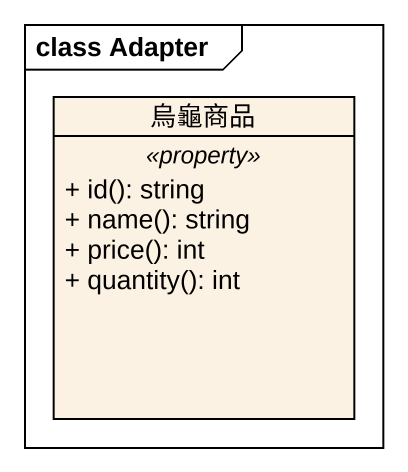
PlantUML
@startuml
mainframe class Adapter
hide circle
hide empty members
skinparam classAttributeIconSize 0
class 烏龜商品 {
  .. <<property>> ..
  + id(): string
  + name(): string
  + price(): int
  + quantity(): int
}
@enduml
